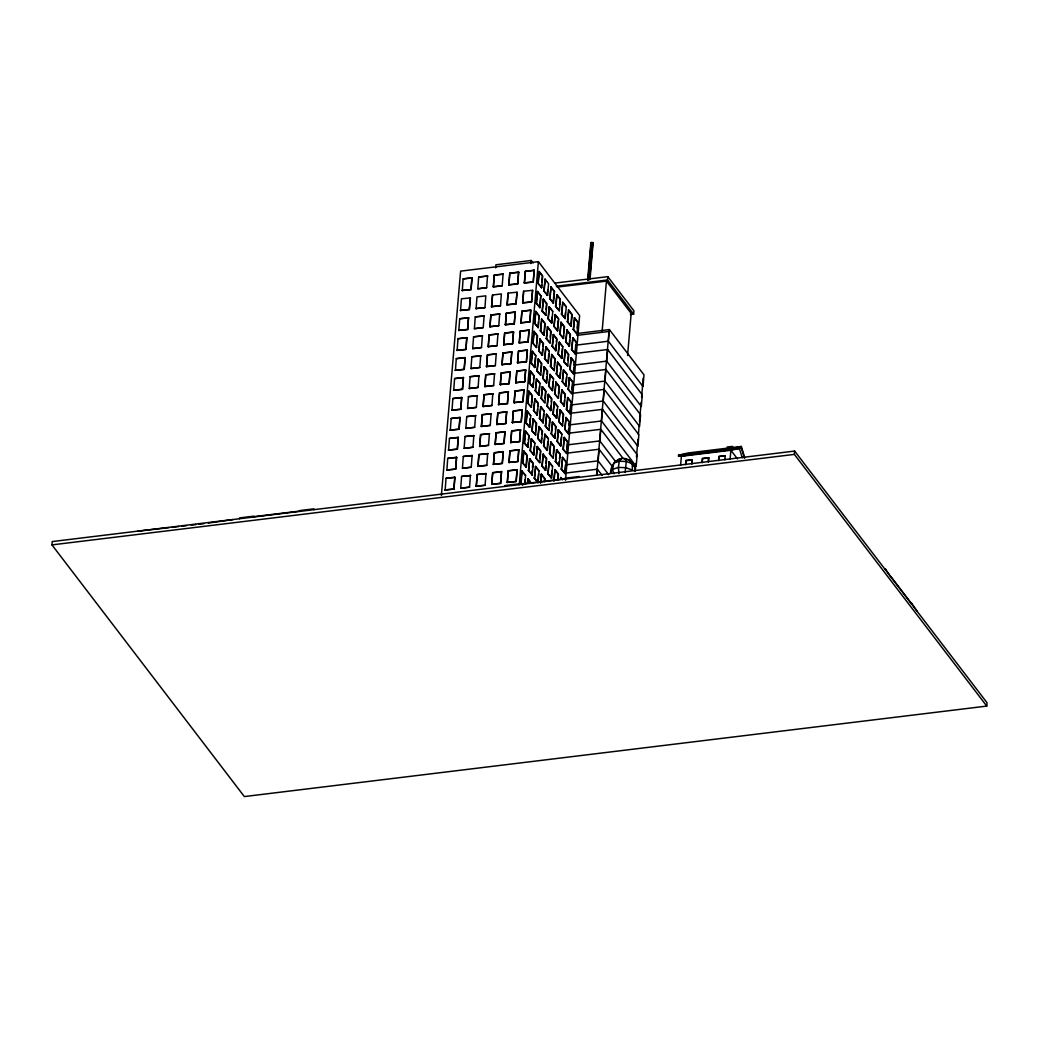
<?xml version="1.0" encoding="UTF-8"?>
<svg xmlns="http://www.w3.org/2000/svg" width="1039" height="1039" viewBox="0 0 1039 1039"><rect width="100%" height="100%" fill="white"/><g stroke="black" fill="none" stroke-linecap="round" stroke-linejoin="round"><path stroke-width="1.5" d="M51.95 544.891L52.236 541.566L794.653 451.069L987.05 702.767L986.764 706.091L244.347 796.575L51.95 544.891L794.367 454.394L986.764 706.091M239.606 518.721L239.684 517.89L253.815 516.175L253.75 517.006M299.713 511.396L299.777 510.565L313.921 508.85L313.843 509.681M441.367 495.577L460.615 271.14L538.384 261.659L579.619 315.596L565.502 480.291M445.16 490.135L446.017 478.317L454.861 477.239L454.004 489.057L445.03 489.953L454.004 489.057M446.874 470.186L447.731 458.368L456.576 457.29L455.705 469.108L446.731 470.005L455.705 469.108M448.588 450.238L449.445 438.419L458.277 437.341L457.42 449.16L448.445 450.056L457.42 449.16M450.29 430.289L451.147 418.483L459.991 417.405L459.134 429.211L450.16 430.12L459.134 429.211M452.004 410.353L452.861 398.534L461.706 397.456L460.835 409.275L451.861 410.171L460.835 409.275M453.718 390.404L454.575 378.586L463.407 377.508L462.55 389.326L453.575 390.222L462.55 389.326M455.42 370.455L456.277 358.637L465.121 357.572L464.264 369.377L455.29 370.274L464.264 369.377M457.134 350.507L457.991 338.701L466.836 337.623L465.966 349.442L456.991 350.338L465.966 349.442M458.835 330.571L459.706 318.752L468.537 317.674L467.68 329.493L458.706 330.389L467.68 329.493M460.55 310.622L461.407 298.803L470.381 297.907L469.394 309.544L460.42 310.44L469.394 309.544M462.264 290.673L463.121 278.868L471.966 277.79L471.096 289.595L462.121 290.491L471.096 289.595M453.861 488.875L454.861 477.239M455.576 468.927L456.576 457.29M457.277 448.978L458.277 437.341M458.991 429.042L459.991 417.405M460.706 409.093L461.706 397.456M462.407 389.144L463.407 377.508M464.121 369.196L465.121 357.572M465.836 349.26L466.836 337.623M467.537 329.311L468.537 317.674M469.251 309.362L470.381 297.907M470.966 289.413L471.966 277.79M470.42 475.343L469.55 487.161L460.719 488.239L461.576 476.42L470.55 475.524L461.576 476.42M472.122 455.394L471.264 467.212L462.433 468.29L463.29 456.472L472.264 455.576L463.29 456.472M473.836 435.458L472.979 447.264L464.134 448.341L464.991 436.523L473.979 435.627L464.991 436.523M475.55 415.509L474.68 427.315L465.849 428.393L466.706 416.587L475.68 415.691L466.706 416.587M477.252 395.56L476.394 407.379L467.563 408.457L468.42 396.638L477.395 395.742L468.42 396.638M478.966 375.611L478.109 387.43L469.264 388.508L470.122 376.689L479.109 375.793L470.122 376.689M480.68 355.676L479.81 367.481L470.979 368.559L471.836 356.754L480.81 355.845L471.836 356.754M482.382 335.727L481.525 347.546L472.693 348.61L473.55 336.805L482.525 335.909L473.55 336.805M484.096 315.778L483.239 327.597L474.394 328.675L475.252 316.856L484.239 315.96L475.252 316.856M476.109 308.726L476.966 296.907L485.81 295.829L484.94 307.648L475.966 308.544L484.94 307.648M487.512 275.893L486.655 287.699L477.823 288.777L478.68 276.971L487.655 276.062L478.68 276.971M485.966 473.446L485.109 485.265L476.278 486.343L477.135 474.524L486.109 473.628L477.135 474.524M487.681 453.498L486.823 465.316L477.979 466.394L478.849 454.575L487.823 453.679L478.849 454.575M489.395 433.562L488.525 445.367L479.693 446.445L480.55 434.627L489.525 433.731L480.55 434.627M491.096 413.613L490.239 425.419L481.408 426.497L482.265 414.691L491.239 413.795L482.265 414.691M492.811 393.664L491.954 405.483L483.109 406.561L483.979 394.742L492.954 393.846L483.979 394.742M494.525 373.715L493.655 385.534L484.823 386.612L485.681 374.793L494.655 373.897L485.681 374.793M496.226 353.779L495.369 365.585L486.538 366.663L487.395 354.857L496.369 353.948L487.395 354.857M497.941 333.831L497.084 345.649L488.239 346.714L489.096 334.909L498.084 334.013L489.096 334.909M499.655 313.882L498.785 325.701L489.953 326.778L490.811 314.96L499.785 314.064L490.811 314.96M491.525 306.648L492.525 295.011L501.356 293.933L500.499 305.752L491.525 306.648L500.499 305.752M503.071 273.997L502.214 285.803L493.369 286.881L494.226 275.075L503.214 274.166L494.226 275.075M476.278 486.343L477.265 474.706M477.979 466.394L478.979 454.757M479.693 446.445L480.693 434.809M481.408 426.497L482.395 414.873M483.109 406.561L484.109 394.924M484.823 386.612L485.823 374.975M486.538 366.663L487.525 355.026M488.239 346.714L489.239 335.09M489.953 326.778L490.953 315.142M491.668 306.83L492.525 295.011M493.369 286.881L494.369 275.244M495.642 267.854L495.902 264.789L531.254 260.477L533.202 263.023M491.694 484.265L492.694 472.628L501.525 471.55L500.668 483.369L491.694 484.265L500.668 483.369M493.395 464.316L494.395 452.679L503.24 451.601L502.382 463.42L493.395 464.316L502.382 463.42M495.109 444.367L496.11 432.731L504.941 431.666L504.084 443.471L495.109 444.367L504.084 443.471M496.824 424.432L497.824 412.795L506.655 411.717L505.798 423.535L496.824 424.432L505.798 423.535M498.525 404.483L499.525 392.846L508.37 391.768L507.513 403.587L498.525 404.483L507.513 403.587M500.24 384.534L501.24 372.897L510.071 371.819L509.214 383.638L500.24 384.534L509.214 383.638M501.954 364.585L502.954 352.961L511.785 351.883L510.928 363.689L501.954 364.585L510.928 363.689M503.655 344.649L504.655 333.012L513.5 331.935L512.643 343.753L503.655 344.649L512.643 343.753M505.37 324.7L506.37 313.064L515.201 311.986L514.344 323.804L505.37 324.7L514.344 323.804M507.084 304.752L508.084 293.115L517.058 292.219L516.058 303.856L507.084 304.752L516.058 303.856M508.785 284.803L509.785 273.179L518.63 272.101L517.76 283.907L508.785 284.803L517.76 283.907M491.824 484.447L492.694 472.628M493.538 464.498L494.395 452.679M495.252 444.549L496.11 432.731M496.954 424.6L497.824 412.795M498.668 404.665L499.525 392.846M500.382 384.716L501.24 372.897M502.084 364.767L502.954 352.961M503.798 344.831L504.655 333.012M505.512 324.882L506.37 313.064M507.214 304.934L508.084 293.115M508.928 284.985L509.785 273.179M500.525 483.187L501.525 471.55M502.24 463.238L503.24 451.601M503.954 443.289L504.941 431.666M505.655 423.354L506.655 411.717M507.37 403.405L508.37 391.768M509.084 383.456L510.071 371.819M510.785 363.507L511.785 351.883M512.5 343.571L513.5 331.935M514.214 323.623L515.201 311.986M515.915 303.674L517.058 292.219M517.63 283.738L518.63 272.101M504.759 486.408L504.824 485.577L518.968 483.849L518.903 484.681M507.253 482.369L508.24 470.732L517.084 469.654L516.227 481.473L507.253 482.369L516.227 481.473M508.954 462.42L509.954 450.783L518.786 449.705L517.929 461.524L508.954 462.42L517.929 461.524M510.668 442.471L511.669 430.847L520.5 429.769L519.643 441.575L510.668 442.471L519.643 441.575M512.37 422.535L513.37 410.899L522.214 409.821L521.357 421.639L512.37 422.535L521.357 421.639M514.084 402.587L515.084 390.95L523.916 389.872L523.059 401.69L514.084 402.587L523.059 401.69M515.799 382.638L516.799 371.001L525.63 369.923L524.773 381.742L515.799 382.638L524.773 381.742M517.5 362.689L518.5 351.065L527.344 349.987L526.487 361.793L517.5 362.689L526.487 361.793M519.214 342.753L520.214 331.116L529.046 330.038L528.189 341.857L519.214 342.753L528.189 341.857M520.929 322.804L521.929 311.168L530.76 310.09L529.903 321.908L520.929 322.804L529.903 321.908M522.63 302.856L523.63 291.219L532.604 290.323L531.617 301.959L522.63 302.856L531.617 301.959M524.344 282.907L525.344 271.283L534.176 270.205L533.319 282.011L524.344 282.907L533.319 282.011M507.383 482.551L508.24 470.732M509.097 462.602L509.954 450.783M510.798 442.653L511.669 430.847M512.513 422.704L513.37 410.899M514.227 402.768L515.084 390.95M515.928 382.82L516.799 371.001M517.643 362.871L518.5 351.065M519.357 342.935L520.214 331.116M521.058 322.986L521.929 311.168M522.773 303.037L523.63 291.219M524.487 283.089L525.344 271.283M530.994 263.555L531.254 260.477M516.084 481.291L517.084 469.654M517.799 461.342L518.786 449.705M519.5 441.393L520.5 429.769M521.214 421.457L522.214 409.821M522.929 401.509L523.916 389.872M524.63 381.56L525.63 369.923M526.344 361.611L527.344 349.987M528.059 341.675L529.046 330.038M529.76 321.726L530.76 310.09M531.474 301.778L532.604 290.323M533.189 281.842L534.176 270.205M519.292 484.473L538.384 261.659M522.526 484.914L520.812 482.667L521.799 471.031L525.591 475.485L524.851 484.213M522.513 462.719L523.864 451.043L527.305 455.537L526.305 467.173L522.513 462.719L526.305 467.173M524.227 442.77L525.578 431.094L529.02 435.588L528.02 447.225L524.227 442.77L528.02 447.225M525.942 422.834L527.293 411.145L530.721 415.652L529.721 427.276L525.942 422.834L529.721 427.276M527.643 402.885L528.994 391.209L532.436 395.703L531.436 407.34L527.643 402.885L531.436 407.34M529.358 382.936L530.708 371.261L534.15 375.754L533.15 387.391L529.358 382.936L533.15 387.391M531.072 362.988L532.423 351.312L535.851 355.806L534.851 367.442L531.072 362.988L534.851 367.442M532.773 343.052L534.124 331.363L537.566 335.87L536.566 347.494L532.773 343.052L536.566 347.494M534.488 323.103L535.838 311.427L539.28 315.921L538.28 327.558L534.488 323.103L538.28 327.558M536.202 303.154L537.553 291.478L540.981 295.972L539.981 307.609L536.202 303.154L539.981 307.609M537.903 283.205L539.254 271.53L542.696 276.023L541.696 287.66L537.903 283.205L541.696 287.66M522.877 484.875L521.162 482.616L522.162 470.992M522.877 462.68L523.864 451.043M524.578 442.731L525.578 431.094M526.292 422.782L527.293 411.145M528.007 402.846L528.994 391.209M529.708 382.897L530.708 371.261M531.423 362.949L532.423 351.312M533.137 343L534.124 331.363M534.838 323.064L535.838 311.427M536.553 303.115L537.553 291.478M538.254 283.166L539.254 271.53M524.487 484.252L524.864 479.888M525.955 467.212L526.955 455.576L523.513 451.082M527.669 447.264L528.033 442.9M528.293 439.991L529.02 435.588M529.371 427.328L530.124 418.6M531.461 403.015L532.085 395.742L528.643 391.248M532.799 387.43L533.163 383.066M533.539 378.703L533.786 375.793L530.358 371.3M534.501 367.481L535.371 357.312M536.592 343.182L537.215 335.909L533.773 331.415M537.916 327.597L538.423 321.778M538.67 318.869L539.28 315.921M539.631 307.648L540.501 297.466M541.345 287.712L541.592 284.803M541.839 281.894L542.345 276.075L538.903 271.582M527.318 483.096L528.046 478.693L531.487 483.187M528.409 470.42L529.76 458.744L533.189 463.238L532.202 474.875L528.409 470.42L532.202 474.875M530.124 450.484L531.474 438.796L534.903 443.289L533.903 454.926L530.124 450.484L533.903 454.926M531.825 430.536L533.176 418.86L536.618 423.354L535.617 434.99L531.825 430.536L535.617 434.99M533.539 410.587L534.89 398.911L538.319 403.405L537.332 415.042L533.539 410.587L537.332 415.042M535.241 390.638L536.592 378.962L540.033 383.456L539.033 395.093L535.241 390.638L539.033 395.093M536.955 370.702L538.306 359.013L541.748 363.52L540.748 375.144L536.955 370.702L540.748 375.144M538.67 350.753L540.02 339.078L543.449 343.571L542.462 355.208L538.67 350.753L542.462 355.208M540.371 330.805L541.722 319.129L545.163 323.623L544.163 335.259L540.371 330.805L544.163 335.259M542.085 310.856L543.436 299.18L546.878 303.674L545.878 315.311L542.085 310.856L545.878 315.311M543.8 290.92L545.15 279.244L548.579 283.738L547.592 295.362L543.8 290.92L547.592 295.362M527.669 483.057L528.046 478.693M528.76 470.381L529.76 458.744M530.474 450.432L531.474 438.796M532.176 430.497L533.176 418.86M533.89 410.548L534.89 398.911M535.605 390.599L536.592 378.962M537.306 370.65L538.306 359.013M539.02 350.714L540.02 339.078M540.735 330.766L541.722 319.129M542.436 310.817L543.436 299.18M544.15 290.868L545.15 279.244M531.838 474.914L532.215 470.55M532.462 467.641L532.838 463.29L529.409 458.783M533.552 454.978L534.306 446.251M535.63 430.666L536.254 423.393L532.825 418.899M536.968 415.081L537.475 409.262M537.721 406.353L538.319 403.405M538.683 395.132L539.436 386.417M540.761 370.832L541.384 363.559L537.955 359.065M542.098 355.247L542.605 349.429M542.852 346.519L543.098 343.61L539.67 339.117M543.813 335.298L544.683 325.116M546.02 309.544L546.514 303.726L543.085 299.232M547.228 295.414L547.735 289.595M534.293 478.135L535.643 466.446L539.085 470.94L538.085 482.577L534.293 478.135L538.085 482.577M536.007 458.186L537.358 446.51L540.799 451.004L539.799 462.641L536.007 458.186L539.799 462.641M537.721 438.237L539.072 426.561L542.501 431.055L541.501 442.692L537.721 438.237L541.501 442.692M539.423 418.288L540.774 406.613L544.215 411.106L543.215 422.743L539.423 418.288L543.215 422.743M541.137 398.353L542.488 386.664L545.93 391.171L544.93 402.794L541.137 398.353L544.93 402.794M542.852 378.404L544.202 366.728L547.631 371.222L546.631 382.859L542.852 378.404L546.631 382.859M544.553 358.455L545.904 346.779L549.345 351.273L548.345 362.91L544.553 358.455L548.345 362.91M546.267 338.506L547.618 326.83L551.06 331.324L550.06 342.961L546.267 338.506L550.06 342.961M547.982 318.57L549.332 306.895L552.761 311.388L551.761 323.012L547.982 318.57L551.761 323.012M549.683 298.622L551.034 286.946L554.475 291.44L553.475 303.076L549.683 298.622L553.475 303.076M534.656 478.083L535.643 466.446M536.358 458.147L537.358 446.51M538.072 438.198L539.072 426.561M539.786 418.249L540.774 406.613M541.488 398.301L542.488 386.664M543.202 378.365L544.202 366.728M544.917 358.416L545.904 346.779M546.618 338.467L547.618 326.83M548.332 318.518L549.332 306.895M550.034 298.583L551.034 286.946M537.734 482.628L538.475 473.901M539.812 458.316L540.436 451.043L537.007 446.549M541.15 442.731L541.527 438.367M541.903 434.003L542.15 431.094L538.709 426.6M542.865 422.782L543.605 414.067M544.943 398.482L545.566 391.209L542.137 386.716M546.28 382.897L546.787 377.079M547.034 374.17L547.28 371.261L543.839 366.767M547.995 362.949L548.735 354.221M550.202 337.194L550.696 331.376L547.267 326.882M551.41 323.064L551.917 317.246M553.125 303.115L553.995 292.933M540.436 482.927L541.189 474.2L544.968 478.654L544.722 481.564M541.89 465.888L543.254 454.212L546.683 458.706L545.683 470.342L541.89 465.888L545.683 470.342M543.605 445.939L544.956 434.263L548.397 438.757L547.397 450.394L543.605 445.939L547.397 450.394M545.319 426.003L546.67 414.314L550.099 418.821L549.112 430.445L545.319 426.003L549.112 430.445M547.021 406.054L548.371 394.378L551.813 398.872L550.813 410.509L547.021 406.054L550.813 410.509M548.735 386.105L550.086 374.43L553.527 378.923L552.527 390.56L548.735 386.105L552.527 390.56M550.449 366.157L551.8 354.481L555.229 358.974L554.242 370.611L550.449 366.157L554.242 370.611M552.151 346.221L553.501 334.545L556.943 339.039L555.943 350.663L552.151 346.221L555.943 350.663M553.865 326.272L555.216 314.596L558.657 319.09L557.657 330.727L553.865 326.272L557.657 330.727M555.579 306.323L556.93 294.647L560.359 299.141L559.372 310.778L555.579 306.323L559.372 310.778M540.787 482.888L541.54 474.161M542.254 465.849L543.254 454.212M543.955 445.9L544.956 434.263M545.67 425.951L546.67 414.314M547.384 406.015L548.371 394.378M549.086 386.066L550.086 374.43M550.8 366.118L551.8 354.481M552.514 346.169L553.501 334.545M554.216 326.233L555.216 314.596M555.93 306.284L556.93 294.647M544.371 481.602L544.618 478.693L541.189 474.2M545.332 470.381L545.709 466.017M545.956 463.108L546.332 458.744L542.89 454.251M547.046 450.432L547.787 441.718M549.124 426.133L549.748 418.86L546.319 414.366M550.462 410.548L550.839 406.184M551.215 401.82L551.462 398.911L548.021 394.417M552.177 390.599L552.917 381.871M554.255 366.299L554.878 359.026L551.449 354.533M555.592 350.714L556.086 344.896M556.346 341.987L556.592 339.078L553.151 334.584M557.307 330.766L558.177 320.583M559.514 304.998L560.008 299.18L556.579 294.686M547.787 473.589L549.137 461.913L552.579 466.407L551.579 478.044L547.787 473.589L551.579 478.044M549.501 453.653L550.852 441.965L554.281 446.471L553.28 458.095L549.501 453.653L553.28 458.095M551.202 433.705L552.553 422.029L555.995 426.522L554.995 438.159L551.202 433.705L554.995 438.159M552.917 413.756L554.268 402.08L557.709 406.574L556.709 418.21L552.917 413.756L556.709 418.21M554.631 393.807L555.982 382.131L559.411 386.625L558.411 398.262L554.631 393.807L558.411 398.262M556.333 373.871L557.683 362.195L561.125 366.689L560.125 378.313L556.333 373.871L560.125 378.313M558.047 353.922L559.398 342.247L562.826 346.74L561.839 358.377L558.047 353.922L561.839 358.377M559.761 333.974L561.112 322.298L564.541 326.791L563.541 338.428L559.761 333.974L563.541 338.428M561.463 314.025L562.813 302.349L566.255 306.843L565.255 318.479L561.463 314.025L565.255 318.479M548.137 473.55L549.137 461.913M549.852 453.601L550.852 441.965M551.566 433.666L552.553 422.029M553.268 413.717L554.268 402.08M554.982 393.768L555.982 382.131M556.683 373.819L557.683 362.195M558.398 353.883L559.398 342.247M560.112 333.935L561.112 322.298M561.813 313.986L562.813 302.349M551.228 478.083L551.852 470.823M553.306 453.783L553.93 446.51L550.488 442.017M554.644 438.198L555.021 433.834M555.384 429.471L555.644 426.561L552.203 422.068M556.346 418.249L557.099 409.522M558.437 393.95L559.06 386.677L555.618 382.183M559.774 378.365L560.268 372.546M560.515 369.637L560.774 366.728L557.333 362.234M561.476 358.416L562.359 348.234M563.19 338.467L563.437 335.558M563.696 332.649L564.19 326.83L560.748 322.337M564.904 318.531L565.398 312.713M553.8 479.849L555.021 469.615L558.462 474.122L557.969 479.927M555.384 461.355L556.735 449.679L560.177 454.173L559.177 465.81L555.384 461.355L559.177 465.81M557.099 441.406L558.45 429.73L561.878 434.224L560.891 445.861L557.099 441.406L560.891 445.861M558.8 421.457L560.151 409.782L563.593 414.275L562.593 425.912L558.8 421.457L562.593 425.912M560.515 401.522L561.865 389.846L565.307 394.339L564.307 405.963L560.515 401.522L564.307 405.963M562.229 381.573L563.58 369.897L567.008 374.391L566.021 386.027L562.229 381.573L566.021 386.027M563.93 361.624L565.281 349.948L568.723 354.442L567.723 366.079L563.93 361.624L567.723 366.079M565.645 341.675L566.995 329.999L570.437 334.493L569.437 346.13L565.645 341.675L569.437 346.13M567.359 321.739L568.71 310.064L572.138 314.557L571.151 326.181L567.359 321.739L571.151 326.181M554.034 481.252L555.021 469.615M555.735 461.316L556.735 449.679M557.449 441.367L558.45 429.73M559.164 421.418L560.151 409.782M560.865 401.47L561.865 389.846M562.58 381.534L563.58 369.897M564.294 361.585L565.281 349.948M565.995 341.636L566.995 329.999M567.71 321.687L568.71 310.064M557.605 479.979L558.112 474.161L554.67 469.667M558.826 465.849L559.19 461.485M559.45 458.576L560.177 454.173M560.528 445.9L561.281 437.172M562.619 421.6L563.242 414.327L559.8 409.834M563.956 406.015L564.45 400.197M564.697 397.288L564.943 394.378L561.515 389.885M565.658 386.066L566.411 377.339M567.865 360.299L568.372 354.481L564.93 349.987M569.086 346.182L569.58 340.363M569.827 337.454L570.073 334.545L566.645 330.051M570.788 326.233L571.788 314.596L568.359 310.103M561.281 469.057L562.631 457.381L566.06 461.874L565.06 473.511L561.281 469.057L565.06 473.511M562.982 449.108L564.333 437.432L567.775 441.926L566.774 453.562L562.982 449.108L566.774 453.562M564.697 429.172L566.047 417.496L569.489 421.99L568.489 433.614L564.697 429.172L568.489 433.614M566.411 409.223L567.762 397.547L571.19 402.041L570.19 413.678L566.411 409.223L570.19 413.678M568.112 389.274L569.463 377.599L572.905 382.092L571.905 393.729L568.112 389.274L571.905 393.729M569.827 369.326L571.177 357.65L574.606 362.143L573.619 373.78L569.827 369.326L573.619 373.78M571.541 349.39L572.892 337.714L576.32 342.208L575.32 353.831L571.541 349.39L575.32 353.831M573.242 329.441L574.593 317.765L578.035 322.259L577.035 333.896L573.242 329.441L577.035 333.896M561.631 469.018L562.631 457.381M563.346 449.069L564.333 437.432M565.047 429.12L566.047 417.496M566.762 409.184L567.762 397.547M568.463 389.235L569.463 377.599M570.177 369.287L571.177 357.65M571.892 349.338L572.892 337.714M573.593 329.402L574.593 317.765M564.709 473.55L565.463 464.823M566.8 449.251L567.424 441.978L563.982 437.484M568.125 433.666L568.502 429.302M568.878 424.938L569.489 421.99M569.84 413.717L570.593 404.989M571.931 389.404L572.554 382.131L569.112 377.638M573.255 373.832L573.762 368.014M574.009 365.105L574.255 362.195L570.827 357.702M574.97 353.883L575.723 345.156M577.177 328.116L577.684 322.298L574.242 317.804M564.852 479.083L564.93 478.252L579.074 476.524L578.996 477.356M587.658 279.985L590.84 242.879L591.996 242.425L593.113 243.048L590.074 278.543M587.97 280.4L591.191 242.516M588.814 279.53L591.996 242.425M589.62 279.751L592.801 242.645M602.139 331.181L606.438 281.088L557.125 287.089M630.426 314.518L633.634 314.129L607.516 279.972L607.802 276.647L555.021 283.076M596.698 475.07L609.01 331.454L576.879 335.376M596.906 475.005L597.399 469.186L565.58 473.07M608.698 474.719L598.113 460.874L599.113 449.238L567.294 453.121M616.179 462.329L599.828 440.939L600.828 429.302L569.008 433.172M602.529 409.353L637.167 454.653L636.167 466.29L601.529 420.99L602.529 409.353L570.71 413.236M604.243 389.404L638.868 434.718L637.881 446.341L603.243 401.041L604.243 389.404L572.424 393.287M605.958 369.468L640.582 414.769L639.582 426.406L604.958 381.092L605.958 369.468L574.138 373.339M607.659 349.52L642.297 394.82L641.297 406.457L606.659 361.156L607.659 349.52L575.84 353.39M609.374 329.571L643.998 374.871L643.011 386.508L608.373 341.208L609.374 329.571L577.554 333.454M627.569 355.455L631.18 313.44L606.438 281.088M633.634 314.129L633.907 310.804L607.802 276.647M635.206 471.615L635.894 463.537M636.452 457.082L637.972 439.341M638.388 434.497L639.219 424.808M639.492 421.587L641.154 402.223M641.57 397.379L643.232 378.014M744.508 458.368L741.249 447.64L731.521 449.692L678.493 456.16L678.571 455.16L688.312 452.939L741.352 446.471L744.599 457.277M680.597 465.355L681.376 456.29L687.078 455.134M685.623 464.459L685.961 460.472L692.156 459.719L691.948 463.888M685.753 464.641L685.961 460.472M691.805 463.706L692.156 459.719M702.117 462.446L702.468 458.459L708.65 457.705L708.442 461.874M702.26 462.628L702.468 458.459M708.312 461.693L708.65 457.705M718.611 460.446L718.962 456.446L725.287 455.874L718.962 456.446M718.754 460.615L719.092 456.628M724.936 459.861L725.144 455.692M730.092 459.329L730.872 450.264L739.417 448.51L742.236 457.744M731.521 449.692L731.599 448.692L741.352 446.471M794.367 454.394L794.653 451.069M885.358 569.736L885.423 568.904L890.852 576.918M911.463 603.893L911.541 603.062L916.956 611.075M625.114 472.407L626.309 461.485L625.53 458.628C617.231 456.887 610.568 464.965 610.529 472.784L612.478 469.355L613.841 463.004L619.283 461.212L626.309 461.485L632.219 463.706L634.777 467.043L634.998 471.057M621.439 458.472L619.283 461.212L618.374 467.407L618.971 473.745M593.113 243.048L590.84 242.879M678.493 456.16L686.831 454.394M208.384 523.046L233.009 519.578M472.096 277.958L463.121 278.868M509.928 273.348L518.76 272.283M525.474 271.452L534.319 270.387M493.239 286.699L502.214 285.803M556.346 286.206L607.516 279.972M554.475 291.44L550.683 286.985M540.981 295.972L537.189 291.517M468.68 317.856L459.706 318.752M506.5 313.246L515.344 312.168M522.059 311.349L530.903 310.271M566.255 306.843L562.463 302.401M552.761 311.388L548.969 306.934M489.811 326.597L498.785 325.701M558.657 319.09L554.865 314.635M545.163 323.623L541.371 319.168M466.966 337.805L457.991 338.701M504.798 333.194L513.63 332.116M520.357 331.298L529.189 330.22M488.109 346.545L497.084 345.649M576.32 342.208L572.528 337.753M465.251 357.741L456.277 358.637M503.084 353.13L511.928 352.052M518.643 351.234L527.474 350.156M562.826 346.74L559.047 342.286M576.554 345.078L608.373 341.208M549.345 351.273L545.553 346.818M535.851 355.806L532.059 351.364M486.395 366.481L495.369 365.585M463.55 377.689L454.575 378.586M501.369 373.079L510.214 372.001M516.928 371.183L525.773 370.105M574.853 365.027L606.659 361.156M567.008 374.391L563.229 369.936M484.681 386.43L493.655 385.534M553.527 378.923L549.735 374.469M540.033 383.456L536.241 379.014M461.836 397.638L452.861 398.534M499.668 393.028L508.5 391.95M515.227 391.132L524.059 390.054M573.138 384.975L604.958 381.092M482.979 406.379L491.954 405.483M571.19 402.041L567.398 397.586M460.134 417.587L451.147 418.483M497.954 412.977L506.798 411.899M513.513 411.08L522.344 410.002M557.709 406.574L553.917 402.119M571.424 404.924L603.243 401.041M544.215 411.106L540.423 406.665M530.721 415.652L526.929 411.197M481.265 426.328L490.239 425.419M458.42 437.523L449.445 438.419M496.239 432.912L505.084 431.834M511.798 431.016L520.643 429.938M569.723 424.86L601.529 420.99M561.878 434.224L558.099 429.769M479.55 446.263L488.525 445.367M548.397 438.757L544.605 434.315M534.903 443.289L531.111 438.848M456.705 457.472L447.731 458.368M494.538 452.861L503.37 451.783M510.097 450.965L518.929 449.887M568.008 444.809L599.828 440.939M477.849 466.212L486.823 465.316M566.06 461.874L562.268 457.42M455.004 477.421L446.017 478.317M492.824 472.81L501.668 471.732M508.383 470.914L517.214 469.836M552.579 466.407L548.787 461.965M566.294 464.758L598.113 460.874M727.079 447.056L732.391 446.406L734.443 449.095M539.085 470.94L535.293 466.498M678.571 455.16L731.599 448.692M707.507 451.744L710.715 451.355M733.209 448.614L741.249 447.64M691.519 454.355L696.312 453.77M699.507 453.381L704.299 452.796M707.494 452.407L713.884 451.627M717.066 451.238L721.858 450.653M725.053 450.264L729.846 449.679M733.04 449.29L739.417 448.51M681.376 456.29L730.872 450.264L737.482 458.913M525.591 475.485L521.799 471.031M476.135 486.161L485.109 485.265M686.104 460.654L692.286 459.9M702.598 458.641L708.78 457.887M253.776 516.669L299.739 511.071M518.929 484.356L564.878 478.745M137.564 531.215L169.084 527.63M172.24 527.28L178.552 526.565M181.695 526.202L186.436 525.669M191.163 525.124L195.89 524.591M199.046 524.24L203.774 523.695M618.257 459.524L621.075 459.29M624.205 459.082L628.985 459.926L632.219 463.706L632.387 470.122L625.985 467.706L618.374 467.407L612.478 469.355L613.945 473.771M625.53 458.628L628.985 459.926L634.777 467.043M890.878 576.593L911.489 603.555M544.8 279.283L546.514 281.53M535.488 311.466L538.059 314.843M600.828 429.302L622.945 458.238M486.655 287.699L477.823 288.777M599.113 449.238L612.581 466.862M565.697 417.535L568.268 420.899M597.399 469.186L602.217 475.485M483.239 327.597L474.394 328.675M534.54 398.95L537.111 402.327M481.525 347.546L472.693 348.61M556.385 449.718L558.956 453.095M479.81 367.481L470.979 368.559M562.631 479.576L560.566 477.369L562.281 479.615M525.227 431.133L527.799 434.51M478.109 387.43L469.264 388.508M476.394 407.379L467.563 408.457M527.695 478.732L531.137 483.226M474.68 427.315L465.849 428.393M472.979 447.264L464.134 448.341M471.264 467.212L462.433 468.29M469.55 487.161L460.719 488.239"/></g></svg>
